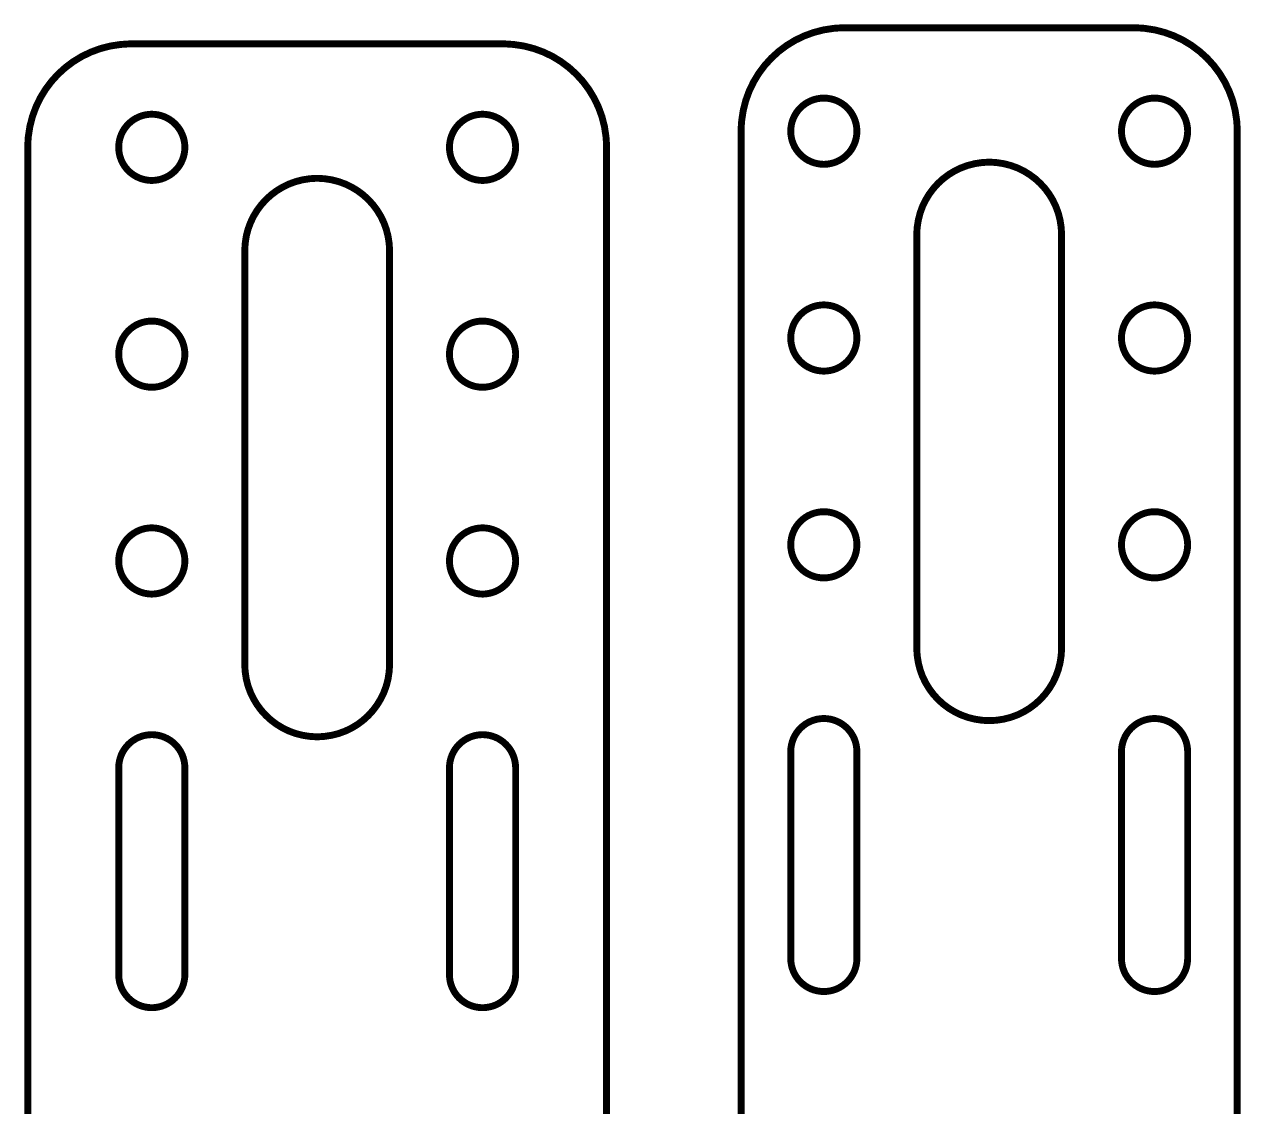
# Model space of a CAD drawing. Extents: x 0 to 218, y 0 to 111.
# Drawn here: x 159.2 to 218, y 58.6 to 110.9 of the extents above; entities that cross this region are included whole.
import ezdxf

# ---------------------------------------------------------------- set-up
doc = ezdxf.new("R2010")
doc.units = 0
doc.layers.get('0').update_dxf_attribs({"linetype": 'CONTINUOUS'})

msp = doc.modelspace()

# ---------------------------------------------------------------- linework, layer by layer
at = {"color": 0, "const_width": 0.33333}
for points in [[(193.84, 45.7499), (193.84, 105.75), (193.84, 105.878), (193.867, 106.261), (193.943, 106.758), (194.065, 107.237), (194.233, 107.696), (194.444, 108.133), (194.694, 108.546), (194.982, 108.931), (195.306, 109.286), (195.66, 109.608), (196.046, 109.896), (196.457, 110.147), (196.894, 110.357), (197.354, 110.525), (197.833, 110.648), (198.329, 110.724), (198.712, 110.75), (198.84, 110.75), (212.84, 110.75), (212.968, 110.75), (213.351, 110.724), (213.849, 110.648), (214.328, 110.525), (214.788, 110.357), (215.224, 110.147), (215.636, 109.896), (216.021, 109.608), (216.376, 109.286), (216.699, 108.931), (216.987, 108.546), (217.237, 108.133), (217.447, 107.696), (217.617, 107.237), (217.739, 106.758), (217.815, 106.261), (217.84, 105.878), (217.84, 105.75), (217.84, 45.7499)], [(159.331, 44.9689), (159.331, 104.969), (159.331, 104.969), (159.331, 105.097), (159.356, 105.48), (159.432, 105.977), (159.556, 106.456), (159.724, 106.915), (159.933, 107.352), (160.185, 107.765), (160.472, 108.15), (160.794, 108.505), (161.15, 108.827), (161.535, 109.115), (161.947, 109.366), (162.385, 109.576), (162.843, 109.744), (163.322, 109.868), (163.819, 109.943), (164.203, 109.969), (164.331, 109.969), (182.331, 109.969), (182.458, 109.969), (182.842, 109.943), (183.337, 109.868), (183.817, 109.744), (184.276, 109.576), (184.714, 109.366), (185.126, 109.115), (185.511, 108.827), (185.865, 108.505), (186.189, 108.15), (186.476, 107.765), (186.726, 107.352), (186.938, 106.915), (187.106, 106.456), (187.229, 105.977), (187.304, 105.48), (187.331, 105.097), (187.331, 104.969), (187.331, 44.9689)]]:
    msp.add_lwpolyline(points, dxfattribs=at)
at = {"color": 0}
for points in [[(193.84, 45.7499), (193.84, 105.75), (193.84, 105.878), (193.867, 106.261), (193.943, 106.758), (194.065, 107.237), (194.233, 107.696), (194.444, 108.133), (194.694, 108.546), (194.982, 108.931), (195.306, 109.286), (195.66, 109.608), (196.046, 109.896), (196.457, 110.147), (196.894, 110.357), (197.354, 110.525), (197.833, 110.648), (198.329, 110.724), (198.712, 110.75), (198.84, 110.75), (212.84, 110.75), (212.968, 110.75), (213.351, 110.724), (213.849, 110.648), (214.328, 110.525), (214.788, 110.357), (215.224, 110.147), (215.636, 109.896), (216.021, 109.608), (216.376, 109.286), (216.699, 108.931), (216.987, 108.546), (217.237, 108.133), (217.447, 107.696), (217.617, 107.237), (217.739, 106.758), (217.815, 106.261), (217.84, 105.878), (217.84, 105.75), (217.84, 45.7499)], [(159.331, 44.9689), (159.331, 104.969), (159.331, 104.969), (159.331, 105.097), (159.356, 105.48), (159.432, 105.977), (159.556, 106.456), (159.724, 106.915), (159.933, 107.352), (160.185, 107.765), (160.472, 108.15), (160.794, 108.505), (161.15, 108.827), (161.535, 109.115), (161.947, 109.366), (162.385, 109.576), (162.843, 109.744), (163.322, 109.868), (163.819, 109.943), (164.203, 109.969), (164.331, 109.969), (182.331, 109.969), (182.458, 109.969), (182.842, 109.943), (183.337, 109.868), (183.817, 109.744), (184.276, 109.576), (184.714, 109.366), (185.126, 109.115), (185.511, 108.827), (185.865, 108.505), (186.189, 108.15), (186.476, 107.765), (186.726, 107.352), (186.938, 106.915), (187.106, 106.456), (187.229, 105.977), (187.304, 105.48), (187.331, 105.097), (187.331, 104.969), (187.331, 44.9689)]]:
    msp.add_lwpolyline(points, dxfattribs=at)
at = {"color": 0, "const_width": 0.33333}
for points in [[(197.84, 107.35), (197.882, 107.35), (198.004, 107.342), (198.164, 107.317), (198.317, 107.278), (198.464, 107.224), (198.603, 107.157), (198.735, 107.077), (198.858, 106.985), (198.972, 106.881), (199.075, 106.768), (199.168, 106.645), (199.247, 106.513), (199.315, 106.373), (199.369, 106.226), (199.408, 106.073), (199.432, 105.914), (199.44, 105.791), (199.44, 105.75), (199.44, 105.709), (199.432, 105.586), (199.408, 105.428), (199.369, 105.274), (199.315, 105.127), (199.247, 104.987), (199.168, 104.855), (199.075, 104.732), (198.972, 104.619), (198.858, 104.515), (198.735, 104.423), (198.603, 104.343), (198.464, 104.276), (198.317, 104.222), (198.164, 104.183), (198.004, 104.158), (197.882, 104.15), (197.84, 104.15), (197.8, 104.15), (197.678, 104.158), (197.518, 104.183), (197.365, 104.222), (197.218, 104.276), (197.078, 104.343), (196.946, 104.423), (196.824, 104.515), (196.71, 104.619), (196.606, 104.732), (196.514, 104.855), (196.433, 104.987), (196.367, 105.127), (196.313, 105.274), (196.274, 105.428), (196.249, 105.586), (196.24, 105.709), (196.24, 105.75), (196.24, 105.791), (196.249, 105.914), (196.274, 106.073), (196.313, 106.226), (196.367, 106.373), (196.433, 106.513), (196.514, 106.645), (196.606, 106.768), (196.71, 106.881), (196.824, 106.985), (196.946, 107.077), (197.078, 107.157), (197.218, 107.224), (197.365, 107.278), (197.518, 107.317), (197.678, 107.342), (197.8, 107.35), (197.84, 107.35)], [(213.84, 107.35), (213.882, 107.35), (214.004, 107.342), (214.164, 107.317), (214.317, 107.278), (214.464, 107.224), (214.603, 107.157), (214.735, 107.077), (214.858, 106.985), (214.972, 106.881), (215.075, 106.768), (215.168, 106.645), (215.247, 106.513), (215.315, 106.373), (215.369, 106.226), (215.408, 106.073), (215.432, 105.914), (215.44, 105.791), (215.44, 105.75), (215.44, 105.709), (215.432, 105.586), (215.408, 105.428), (215.369, 105.274), (215.315, 105.127), (215.247, 104.987), (215.168, 104.855), (215.075, 104.732), (214.972, 104.619), (214.858, 104.515), (214.735, 104.423), (214.603, 104.343), (214.464, 104.276), (214.317, 104.222), (214.164, 104.183), (214.004, 104.158), (213.882, 104.15), (213.84, 104.15), (213.8, 104.15), (213.678, 104.158), (213.518, 104.183), (213.365, 104.222), (213.218, 104.276), (213.078, 104.343), (212.946, 104.423), (212.824, 104.515), (212.71, 104.619), (212.606, 104.732), (212.514, 104.855), (212.433, 104.987), (212.367, 105.127), (212.313, 105.274), (212.274, 105.428), (212.249, 105.586), (212.24, 105.709), (212.24, 105.75), (212.24, 105.791), (212.249, 105.914), (212.274, 106.073), (212.313, 106.226), (212.367, 106.373), (212.433, 106.513), (212.514, 106.645), (212.606, 106.768), (212.71, 106.881), (212.824, 106.985), (212.946, 107.077), (213.078, 107.157), (213.218, 107.224), (213.365, 107.278), (213.518, 107.317), (213.678, 107.342), (213.8, 107.35), (213.84, 107.35)], [(165.331, 103.369), (165.289, 103.369), (165.167, 103.377), (165.008, 103.402), (164.854, 103.441), (164.707, 103.495), (164.568, 103.562), (164.436, 103.642), (164.313, 103.734), (164.199, 103.838), (164.096, 103.951), (164.004, 104.074), (163.924, 104.206), (163.856, 104.346), (163.803, 104.493), (163.763, 104.647), (163.739, 104.805), (163.731, 104.928), (163.731, 104.969), (163.731, 105.01), (163.739, 105.133), (163.763, 105.292), (163.803, 105.445), (163.856, 105.592), (163.924, 105.732), (164.004, 105.864), (164.096, 105.987), (164.199, 106.1), (164.313, 106.204), (164.436, 106.296), (164.568, 106.376), (164.707, 106.443), (164.854, 106.497), (165.008, 106.537), (165.167, 106.561), (165.289, 106.569), (165.331, 106.569), (165.371, 106.569), (165.494, 106.561), (165.653, 106.537), (165.806, 106.497), (165.953, 106.443), (166.093, 106.376), (166.225, 106.296), (166.349, 106.204), (166.461, 106.1), (166.565, 105.987), (166.657, 105.864), (166.737, 105.732), (166.804, 105.592), (166.858, 105.445), (166.897, 105.292), (166.922, 105.133), (166.931, 105.01), (166.931, 104.969), (166.931, 104.928), (166.922, 104.805), (166.897, 104.647), (166.858, 104.493), (166.804, 104.346), (166.737, 104.206), (166.657, 104.074), (166.565, 103.951), (166.461, 103.838), (166.349, 103.734), (166.225, 103.642), (166.093, 103.562), (165.953, 103.495), (165.806, 103.441), (165.653, 103.402), (165.494, 103.377), (165.371, 103.369), (165.331, 103.369)], [(181.331, 103.369), (181.289, 103.369), (181.167, 103.377), (181.008, 103.402), (180.854, 103.441), (180.707, 103.495), (180.568, 103.562), (180.436, 103.642), (180.313, 103.734), (180.199, 103.838), (180.096, 103.951), (180.004, 104.074), (179.924, 104.206), (179.856, 104.346), (179.803, 104.493), (179.763, 104.647), (179.739, 104.805), (179.731, 104.928), (179.731, 104.969), (179.731, 105.01), (179.739, 105.133), (179.763, 105.292), (179.803, 105.445), (179.856, 105.592), (179.924, 105.732), (180.004, 105.864), (180.096, 105.987), (180.199, 106.1), (180.313, 106.204), (180.436, 106.296), (180.568, 106.376), (180.707, 106.443), (180.854, 106.497), (181.008, 106.537), (181.167, 106.561), (181.289, 106.569), (181.331, 106.569), (181.371, 106.569), (181.494, 106.561), (181.653, 106.537), (181.806, 106.497), (181.953, 106.443), (182.093, 106.376), (182.225, 106.296), (182.349, 106.204), (182.461, 106.1), (182.565, 105.987), (182.657, 105.864), (182.737, 105.732), (182.804, 105.592), (182.858, 105.445), (182.897, 105.292), (182.922, 105.133), (182.931, 105.01), (182.931, 104.969), (182.931, 104.928), (182.922, 104.805), (182.897, 104.647), (182.858, 104.493), (182.804, 104.346), (182.737, 104.206), (182.657, 104.074), (182.565, 103.951), (182.461, 103.838), (182.349, 103.734), (182.225, 103.642), (182.093, 103.562), (181.953, 103.495), (181.806, 103.441), (181.653, 103.402), (181.494, 103.377), (181.371, 103.369), (181.331, 103.369)], [(202.34, 100.75), (202.34, 100.839), (202.358, 101.108), (202.413, 101.455), (202.499, 101.791), (202.615, 102.112), (202.764, 102.418), (202.939, 102.707), (203.14, 102.976), (203.365, 103.225), (203.614, 103.451), (203.883, 103.652), (204.172, 103.828), (204.478, 103.975), (204.8, 104.093), (205.136, 104.179), (205.483, 104.232), (205.751, 104.25), (205.84, 104.25), (205.931, 104.25), (206.199, 104.232), (206.546, 104.179), (206.882, 104.093), (207.203, 103.975), (207.51, 103.828), (207.797, 103.652), (208.067, 103.451), (208.315, 103.225), (208.542, 102.976), (208.743, 102.707), (208.918, 102.418), (209.065, 102.112), (209.183, 101.791), (209.269, 101.455), (209.322, 101.108), (209.34, 100.839), (209.34, 100.75), (209.34, 80.75), (209.34, 80.6606), (209.322, 80.3921), (209.269, 80.0446), (209.183, 79.7092), (209.065, 79.3876), (208.918, 79.0817), (208.743, 78.7931), (208.542, 78.5236), (208.315, 78.2751), (208.067, 78.0492), (207.797, 77.8478), (207.51, 77.6724), (207.203, 77.525), (206.882, 77.4074), (206.546, 77.3211), (206.199, 77.2681), (205.931, 77.25), (205.84, 77.25), (205.751, 77.25), (205.483, 77.2681), (205.136, 77.3211), (204.8, 77.4074), (204.478, 77.525), (204.172, 77.6724), (203.883, 77.8478), (203.614, 78.0492), (203.365, 78.2751), (203.14, 78.5236), (202.939, 78.7931), (202.764, 79.0817), (202.615, 79.3876), (202.499, 79.7092), (202.413, 80.0446), (202.358, 80.3921), (202.34, 80.6606), (202.34, 80.75), (202.34, 100.75)], [(176.831, 99.969), (176.831, 100.058), (176.813, 100.327), (176.76, 100.674), (176.674, 101.01), (176.556, 101.331), (176.408, 101.637), (176.232, 101.926), (176.031, 102.195), (175.806, 102.444), (175.557, 102.67), (175.288, 102.871), (174.999, 103.047), (174.693, 103.194), (174.371, 103.312), (174.036, 103.398), (173.688, 103.451), (173.419, 103.469), (173.331, 103.469), (173.24, 103.469), (172.972, 103.451), (172.625, 103.398), (172.289, 103.312), (171.968, 103.194), (171.663, 103.047), (171.374, 102.871), (171.104, 102.67), (170.856, 102.444), (170.629, 102.195), (170.428, 101.926), (170.253, 101.637), (170.106, 101.331), (169.987, 101.01), (169.901, 100.674), (169.849, 100.327), (169.831, 100.058), (169.831, 99.969), (169.831, 79.969), (169.831, 79.8796), (169.849, 79.6111), (169.901, 79.2636), (169.987, 78.9282), (170.106, 78.6067), (170.253, 78.3007), (170.428, 78.0121), (170.629, 77.7426), (170.856, 77.4942), (171.104, 77.2682), (171.374, 77.0667), (171.663, 76.8914), (171.968, 76.744), (172.289, 76.6264), (172.625, 76.5401), (172.972, 76.4871), (173.24, 76.469), (173.331, 76.469), (173.419, 76.469), (173.688, 76.4871), (174.036, 76.5401), (174.371, 76.6264), (174.693, 76.744), (174.999, 76.8914), (175.288, 77.0667), (175.557, 77.2682), (175.806, 77.4942), (176.031, 77.7426), (176.232, 78.0121), (176.408, 78.3007), (176.556, 78.6067), (176.674, 78.9282), (176.76, 79.2636), (176.813, 79.6111), (176.831, 79.8796), (176.831, 79.969), (176.831, 99.969)], [(197.84, 97.35), (197.882, 97.35), (198.004, 97.3418), (198.164, 97.3175), (198.317, 97.2781), (198.464, 97.2243), (198.603, 97.1569), (198.735, 97.0768), (198.858, 96.9846), (198.972, 96.8814), (199.075, 96.7678), (199.168, 96.6446), (199.247, 96.5126), (199.315, 96.3728), (199.369, 96.2258), (199.408, 96.0725), (199.432, 95.9136), (199.44, 95.791), (199.44, 95.75), (199.44, 95.7092), (199.432, 95.5864), (199.408, 95.4276), (199.369, 95.2742), (199.315, 95.1272), (199.247, 94.9874), (199.168, 94.8554), (199.075, 94.7322), (198.972, 94.6186), (198.858, 94.5154), (198.735, 94.4232), (198.603, 94.3431), (198.464, 94.2757), (198.317, 94.2219), (198.164, 94.1825), (198.004, 94.1582), (197.882, 94.15), (197.84, 94.15), (197.8, 94.15), (197.678, 94.1582), (197.518, 94.1825), (197.365, 94.2219), (197.218, 94.2757), (197.078, 94.3431), (196.946, 94.4232), (196.824, 94.5154), (196.71, 94.6186), (196.606, 94.7322), (196.514, 94.8554), (196.433, 94.9874), (196.367, 95.1272), (196.313, 95.2742), (196.274, 95.4276), (196.249, 95.5864), (196.24, 95.7092), (196.24, 95.75), (196.24, 95.791), (196.249, 95.9136), (196.274, 96.0725), (196.313, 96.2258), (196.367, 96.3728), (196.433, 96.5126), (196.514, 96.6446), (196.606, 96.7678), (196.71, 96.8814), (196.824, 96.9846), (196.946, 97.0768), (197.078, 97.1569), (197.218, 97.2243), (197.365, 97.2781), (197.518, 97.3175), (197.678, 97.3418), (197.8, 97.35), (197.84, 97.35)], [(213.84, 97.35), (213.882, 97.35), (214.004, 97.3418), (214.164, 97.3175), (214.317, 97.2781), (214.464, 97.2243), (214.603, 97.1569), (214.735, 97.0768), (214.858, 96.9846), (214.972, 96.8814), (215.075, 96.7678), (215.168, 96.6446), (215.247, 96.5126), (215.315, 96.3728), (215.369, 96.2258), (215.408, 96.0725), (215.432, 95.9136), (215.44, 95.791), (215.44, 95.75), (215.44, 95.7092), (215.432, 95.5864), (215.408, 95.4276), (215.369, 95.2742), (215.315, 95.1272), (215.247, 94.9874), (215.168, 94.8554), (215.075, 94.7322), (214.972, 94.6186), (214.858, 94.5154), (214.735, 94.4232), (214.603, 94.3431), (214.464, 94.2757), (214.317, 94.2219), (214.164, 94.1825), (214.004, 94.1582), (213.882, 94.15), (213.84, 94.15), (213.8, 94.15), (213.678, 94.1582), (213.518, 94.1825), (213.365, 94.2219), (213.218, 94.2757), (213.078, 94.3431), (212.946, 94.4232), (212.824, 94.5154), (212.71, 94.6186), (212.606, 94.7322), (212.514, 94.8554), (212.433, 94.9874), (212.367, 95.1272), (212.313, 95.2742), (212.274, 95.4276), (212.249, 95.5864), (212.24, 95.7092), (212.24, 95.75), (212.24, 95.791), (212.249, 95.9136), (212.274, 96.0725), (212.313, 96.2258), (212.367, 96.3728), (212.433, 96.5126), (212.514, 96.6446), (212.606, 96.7678), (212.71, 96.8814), (212.824, 96.9846), (212.946, 97.0768), (213.078, 97.1569), (213.218, 97.2243), (213.365, 97.2781), (213.518, 97.3175), (213.678, 97.3418), (213.8, 97.35), (213.84, 97.35)], [(165.331, 93.369), (165.289, 93.369), (165.167, 93.3774), (165.008, 93.4015), (164.854, 93.441), (164.707, 93.4949), (164.568, 93.5622), (164.436, 93.6424), (164.313, 93.7344), (164.199, 93.8376), (164.096, 93.9513), (164.004, 94.0744), (163.924, 94.2064), (163.856, 94.3463), (163.803, 94.4933), (163.763, 94.6465), (163.739, 94.8054), (163.731, 94.9282), (163.731, 94.969), (163.731, 95.0099), (163.739, 95.1326), (163.763, 95.2915), (163.803, 95.4449), (163.856, 95.5918), (163.924, 95.7317), (164.004, 95.8636), (164.096, 95.9868), (164.199, 96.1004), (164.313, 96.2036), (164.436, 96.2958), (164.568, 96.376), (164.707, 96.4433), (164.854, 96.4971), (165.008, 96.5365), (165.167, 96.5608), (165.289, 96.569), (165.331, 96.569), (165.371, 96.569), (165.494, 96.5608), (165.653, 96.5365), (165.806, 96.4971), (165.953, 96.4433), (166.093, 96.376), (166.225, 96.2958), (166.349, 96.2036), (166.461, 96.1004), (166.565, 95.9868), (166.657, 95.8636), (166.737, 95.7317), (166.804, 95.5918), (166.858, 95.4449), (166.897, 95.2915), (166.922, 95.1326), (166.931, 95.0099), (166.931, 94.969), (166.931, 94.9282), (166.922, 94.8054), (166.897, 94.6465), (166.858, 94.4933), (166.804, 94.3463), (166.737, 94.2064), (166.657, 94.0744), (166.565, 93.9513), (166.461, 93.8376), (166.349, 93.7344), (166.225, 93.6424), (166.093, 93.5622), (165.953, 93.4949), (165.806, 93.441), (165.653, 93.4015), (165.494, 93.3774), (165.371, 93.369), (165.331, 93.369)], [(181.331, 93.369), (181.289, 93.369), (181.167, 93.3774), (181.008, 93.4015), (180.854, 93.441), (180.707, 93.4949), (180.568, 93.5622), (180.436, 93.6424), (180.313, 93.7344), (180.199, 93.8376), (180.096, 93.9513), (180.004, 94.0744), (179.924, 94.2064), (179.856, 94.3463), (179.803, 94.4933), (179.763, 94.6465), (179.739, 94.8054), (179.731, 94.9282), (179.731, 94.969), (179.731, 95.0099), (179.739, 95.1326), (179.763, 95.2915), (179.803, 95.4449), (179.856, 95.5918), (179.924, 95.7317), (180.004, 95.8636), (180.096, 95.9868), (180.199, 96.1004), (180.313, 96.2036), (180.436, 96.2958), (180.568, 96.376), (180.707, 96.4433), (180.854, 96.4971), (181.008, 96.5365), (181.167, 96.5608), (181.289, 96.569), (181.331, 96.569), (181.371, 96.569), (181.494, 96.5608), (181.653, 96.5365), (181.806, 96.4971), (181.953, 96.4433), (182.093, 96.376), (182.225, 96.2958), (182.349, 96.2036), (182.461, 96.1004), (182.565, 95.9868), (182.657, 95.8636), (182.737, 95.7317), (182.804, 95.5918), (182.858, 95.4449), (182.897, 95.2915), (182.922, 95.1326), (182.931, 95.0099), (182.931, 94.969), (182.931, 94.9282), (182.922, 94.8054), (182.897, 94.6465), (182.858, 94.4933), (182.804, 94.3463), (182.737, 94.2064), (182.657, 94.0744), (182.565, 93.9513), (182.461, 93.8376), (182.349, 93.7344), (182.225, 93.6424), (182.093, 93.5622), (181.953, 93.4949), (181.806, 93.441), (181.653, 93.4015), (181.494, 93.3774), (181.371, 93.369), (181.331, 93.369)], [(197.84, 87.35), (197.882, 87.35), (198.004, 87.3418), (198.164, 87.3175), (198.317, 87.2781), (198.464, 87.2243), (198.603, 87.1569), (198.735, 87.0768), (198.858, 86.9846), (198.972, 86.8814), (199.075, 86.7678), (199.168, 86.6446), (199.247, 86.5126), (199.315, 86.3728), (199.369, 86.2258), (199.408, 86.0724), (199.432, 85.9136), (199.44, 85.7908), (199.44, 85.75), (199.44, 85.709), (199.432, 85.5864), (199.408, 85.4275), (199.369, 85.2742), (199.315, 85.1272), (199.247, 84.9874), (199.168, 84.8554), (199.075, 84.7322), (198.972, 84.6186), (198.858, 84.5154), (198.735, 84.4232), (198.603, 84.3431), (198.464, 84.2757), (198.317, 84.2219), (198.164, 84.1825), (198.004, 84.1582), (197.882, 84.15), (197.84, 84.15), (197.8, 84.15), (197.678, 84.1582), (197.518, 84.1825), (197.365, 84.2219), (197.218, 84.2757), (197.078, 84.3431), (196.946, 84.4232), (196.824, 84.5154), (196.71, 84.6186), (196.606, 84.7322), (196.514, 84.8554), (196.433, 84.9874), (196.367, 85.1272), (196.313, 85.2742), (196.274, 85.4275), (196.249, 85.5864), (196.24, 85.709), (196.24, 85.75), (196.24, 85.7908), (196.249, 85.9136), (196.274, 86.0724), (196.313, 86.2258), (196.367, 86.3728), (196.433, 86.5126), (196.514, 86.6446), (196.606, 86.7678), (196.71, 86.8814), (196.824, 86.9846), (196.946, 87.0768), (197.078, 87.1569), (197.218, 87.2243), (197.365, 87.2781), (197.518, 87.3175), (197.678, 87.3418), (197.8, 87.35), (197.84, 87.35)], [(213.84, 87.35), (213.882, 87.35), (214.004, 87.3418), (214.164, 87.3175), (214.317, 87.2781), (214.464, 87.2243), (214.603, 87.1569), (214.735, 87.0768), (214.858, 86.9846), (214.972, 86.8814), (215.075, 86.7678), (215.168, 86.6446), (215.247, 86.5126), (215.315, 86.3728), (215.369, 86.2258), (215.408, 86.0724), (215.432, 85.9136), (215.44, 85.7908), (215.44, 85.75), (215.44, 85.709), (215.432, 85.5864), (215.408, 85.4275), (215.369, 85.2742), (215.315, 85.1272), (215.247, 84.9874), (215.168, 84.8554), (215.075, 84.7322), (214.972, 84.6186), (214.858, 84.5154), (214.735, 84.4232), (214.603, 84.3431), (214.464, 84.2757), (214.317, 84.2219), (214.164, 84.1825), (214.004, 84.1582), (213.882, 84.15), (213.84, 84.15), (213.8, 84.15), (213.678, 84.1582), (213.518, 84.1825), (213.365, 84.2219), (213.218, 84.2757), (213.078, 84.3431), (212.946, 84.4232), (212.824, 84.5154), (212.71, 84.6186), (212.606, 84.7322), (212.514, 84.8554), (212.433, 84.9874), (212.367, 85.1272), (212.313, 85.2742), (212.274, 85.4275), (212.249, 85.5864), (212.24, 85.709), (212.24, 85.75), (212.24, 85.7908), (212.249, 85.9136), (212.274, 86.0724), (212.313, 86.2258), (212.367, 86.3728), (212.433, 86.5126), (212.514, 86.6446), (212.606, 86.7678), (212.71, 86.8814), (212.824, 86.9846), (212.946, 87.0768), (213.078, 87.1569), (213.218, 87.2243), (213.365, 87.2781), (213.518, 87.3175), (213.678, 87.3418), (213.8, 87.35), (213.84, 87.35)], [(165.331, 83.369), (165.289, 83.369), (165.167, 83.3772), (165.008, 83.4015), (164.854, 83.441), (164.707, 83.4947), (164.568, 83.5621), (164.436, 83.6422), (164.313, 83.7344), (164.199, 83.8376), (164.096, 83.9513), (164.004, 84.0744), (163.924, 84.2064), (163.856, 84.3463), (163.803, 84.4932), (163.763, 84.6465), (163.739, 84.8054), (163.731, 84.9282), (163.731, 84.969), (163.731, 85.0099), (163.739, 85.1326), (163.763, 85.2915), (163.803, 85.4449), (163.856, 85.5918), (163.924, 85.7317), (164.004, 85.8636), (164.096, 85.9868), (164.199, 86.1004), (164.313, 86.2036), (164.436, 86.2958), (164.568, 86.376), (164.707, 86.4433), (164.854, 86.4971), (165.008, 86.5365), (165.167, 86.5608), (165.289, 86.569), (165.331, 86.569), (165.371, 86.569), (165.494, 86.5608), (165.653, 86.5365), (165.806, 86.4971), (165.953, 86.4433), (166.093, 86.376), (166.225, 86.2958), (166.349, 86.2036), (166.461, 86.1004), (166.565, 85.9868), (166.657, 85.8636), (166.737, 85.7317), (166.804, 85.5918), (166.858, 85.4449), (166.897, 85.2915), (166.922, 85.1326), (166.931, 85.0099), (166.931, 84.969), (166.931, 84.9282), (166.922, 84.8054), (166.897, 84.6465), (166.858, 84.4932), (166.804, 84.3463), (166.737, 84.2064), (166.657, 84.0744), (166.565, 83.9513), (166.461, 83.8376), (166.349, 83.7344), (166.225, 83.6422), (166.093, 83.5621), (165.953, 83.4947), (165.806, 83.441), (165.653, 83.4015), (165.494, 83.3772), (165.371, 83.369), (165.331, 83.369)], [(181.331, 83.369), (181.289, 83.369), (181.167, 83.3772), (181.008, 83.4015), (180.854, 83.441), (180.707, 83.4947), (180.568, 83.5621), (180.436, 83.6422), (180.313, 83.7344), (180.199, 83.8376), (180.096, 83.9513), (180.004, 84.0744), (179.924, 84.2064), (179.856, 84.3463), (179.803, 84.4932), (179.763, 84.6465), (179.739, 84.8054), (179.731, 84.9282), (179.731, 84.969), (179.731, 85.0099), (179.739, 85.1326), (179.763, 85.2915), (179.803, 85.4449), (179.856, 85.5918), (179.924, 85.7317), (180.004, 85.8636), (180.096, 85.9868), (180.199, 86.1004), (180.313, 86.2036), (180.436, 86.2958), (180.568, 86.376), (180.707, 86.4433), (180.854, 86.4971), (181.008, 86.5365), (181.167, 86.5608), (181.289, 86.569), (181.331, 86.569), (181.371, 86.569), (181.494, 86.5608), (181.653, 86.5365), (181.806, 86.4971), (181.953, 86.4433), (182.093, 86.376), (182.225, 86.2958), (182.349, 86.2036), (182.461, 86.1004), (182.565, 85.9868), (182.657, 85.8636), (182.737, 85.7317), (182.804, 85.5918), (182.858, 85.4449), (182.897, 85.2915), (182.922, 85.1326), (182.931, 85.0099), (182.931, 84.969), (182.931, 84.9282), (182.922, 84.8054), (182.897, 84.6465), (182.858, 84.4932), (182.804, 84.3463), (182.737, 84.2064), (182.657, 84.0744), (182.565, 83.9513), (182.461, 83.8376), (182.349, 83.7344), (182.225, 83.6422), (182.093, 83.5621), (181.953, 83.4947), (181.806, 83.441), (181.653, 83.4015), (181.494, 83.3772), (181.371, 83.369), (181.331, 83.369)], [(199.44, 65.75), (199.44, 65.709), (199.432, 65.5864), (199.408, 65.4275), (199.369, 65.2742), (199.315, 65.1272), (199.247, 64.9874), (199.168, 64.8554), (199.075, 64.7322), (198.972, 64.6186), (198.858, 64.5153), (198.735, 64.4232), (198.603, 64.3431), (198.464, 64.2757), (198.317, 64.2218), (198.164, 64.1825), (198.004, 64.1582), (197.882, 64.1499), (197.84, 64.1499), (197.8, 64.1499), (197.678, 64.1582), (197.518, 64.1825), (197.365, 64.2218), (197.218, 64.2757), (197.078, 64.3431), (196.946, 64.4232), (196.824, 64.5153), (196.71, 64.6186), (196.606, 64.7322), (196.514, 64.8554), (196.433, 64.9874), (196.367, 65.1272), (196.313, 65.2742), (196.274, 65.4275), (196.249, 65.5864), (196.24, 65.709), (196.24, 65.75), (196.24, 75.75), (196.24, 75.7908), (196.249, 75.9136), (196.274, 76.0724), (196.313, 76.2257), (196.367, 76.3728), (196.433, 76.5126), (196.514, 76.6446), (196.606, 76.7678), (196.71, 76.8814), (196.824, 76.9846), (196.946, 77.0767), (197.078, 77.1568), (197.218, 77.2242), (197.365, 77.2781), (197.518, 77.3175), (197.678, 77.3417), (197.8, 77.35), (197.84, 77.35), (197.882, 77.35), (198.004, 77.3417), (198.164, 77.3175), (198.317, 77.2781), (198.464, 77.2242), (198.603, 77.1568), (198.735, 77.0767), (198.858, 76.9846), (198.972, 76.8814), (199.075, 76.7678), (199.168, 76.6446), (199.247, 76.5126), (199.315, 76.3728), (199.369, 76.2257), (199.408, 76.0724), (199.432, 75.9136), (199.44, 75.7908), (199.44, 75.75), (199.44, 65.75)], [(215.44, 65.75), (215.44, 65.709), (215.432, 65.5864), (215.408, 65.4275), (215.369, 65.2742), (215.315, 65.1272), (215.247, 64.9874), (215.168, 64.8554), (215.075, 64.7322), (214.972, 64.6186), (214.858, 64.5153), (214.735, 64.4232), (214.603, 64.3431), (214.464, 64.2757), (214.317, 64.2218), (214.164, 64.1825), (214.004, 64.1582), (213.882, 64.1499), (213.84, 64.1499), (213.8, 64.1499), (213.678, 64.1582), (213.518, 64.1825), (213.365, 64.2218), (213.218, 64.2757), (213.078, 64.3431), (212.946, 64.4232), (212.824, 64.5153), (212.71, 64.6186), (212.606, 64.7322), (212.514, 64.8554), (212.433, 64.9874), (212.367, 65.1272), (212.313, 65.2742), (212.274, 65.4275), (212.249, 65.5864), (212.24, 65.709), (212.24, 65.75), (212.24, 75.75), (212.24, 75.7908), (212.249, 75.9136), (212.274, 76.0724), (212.313, 76.2257), (212.367, 76.3728), (212.433, 76.5126), (212.514, 76.6446), (212.606, 76.7678), (212.71, 76.8814), (212.824, 76.9846), (212.946, 77.0767), (213.078, 77.1568), (213.218, 77.2242), (213.365, 77.2781), (213.518, 77.3175), (213.678, 77.3417), (213.8, 77.35), (213.84, 77.35), (213.882, 77.35), (214.004, 77.3417), (214.164, 77.3175), (214.317, 77.2781), (214.464, 77.2242), (214.603, 77.1568), (214.735, 77.0767), (214.858, 76.9846), (214.972, 76.8814), (215.075, 76.7678), (215.168, 76.6446), (215.247, 76.5126), (215.315, 76.3728), (215.369, 76.2257), (215.408, 76.0724), (215.432, 75.9136), (215.44, 75.7908), (215.44, 75.75), (215.44, 65.75)], [(163.731, 64.969), (163.731, 64.9281), (163.739, 64.8054), (163.763, 64.6465), (163.803, 64.4932), (163.856, 64.3463), (163.924, 64.2064), (164.004, 64.0744), (164.096, 63.9513), (164.199, 63.8376), (164.313, 63.7344), (164.436, 63.6422), (164.568, 63.5621), (164.707, 63.4947), (164.854, 63.441), (165.008, 63.4015), (165.167, 63.3772), (165.289, 63.369), (165.331, 63.369), (165.371, 63.369), (165.494, 63.3772), (165.653, 63.4015), (165.806, 63.441), (165.953, 63.4947), (166.093, 63.5621), (166.225, 63.6422), (166.349, 63.7344), (166.461, 63.8376), (166.565, 63.9513), (166.657, 64.0744), (166.737, 64.2064), (166.804, 64.3463), (166.858, 64.4932), (166.897, 64.6465), (166.922, 64.8054), (166.931, 64.9281), (166.931, 64.969), (166.931, 74.969), (166.931, 75.0099), (166.922, 75.1326), (166.897, 75.2914), (166.858, 75.4447), (166.804, 75.5918), (166.737, 75.7317), (166.657, 75.8636), (166.565, 75.9868), (166.461, 76.1004), (166.349, 76.2036), (166.225, 76.2957), (166.093, 76.3758), (165.953, 76.4432), (165.806, 76.4971), (165.653, 76.5365), (165.494, 76.5607), (165.371, 76.5689), (165.331, 76.5689), (165.289, 76.5689), (165.167, 76.5607), (165.008, 76.5365), (164.854, 76.4971), (164.707, 76.4432), (164.568, 76.3758), (164.436, 76.2957), (164.313, 76.2036), (164.199, 76.1004), (164.096, 75.9868), (164.004, 75.8636), (163.924, 75.7317), (163.856, 75.5918), (163.803, 75.4447), (163.763, 75.2914), (163.739, 75.1326), (163.731, 75.0099), (163.731, 74.969), (163.731, 64.969)], [(179.731, 64.969), (179.731, 64.9281), (179.739, 64.8054), (179.763, 64.6465), (179.803, 64.4932), (179.856, 64.3463), (179.924, 64.2064), (180.004, 64.0744), (180.096, 63.9513), (180.199, 63.8376), (180.313, 63.7344), (180.436, 63.6422), (180.568, 63.5621), (180.707, 63.4947), (180.854, 63.441), (181.008, 63.4015), (181.167, 63.3772), (181.289, 63.369), (181.331, 63.369), (181.371, 63.369), (181.494, 63.3772), (181.653, 63.4015), (181.806, 63.441), (181.953, 63.4947), (182.093, 63.5621), (182.225, 63.6422), (182.349, 63.7344), (182.461, 63.8376), (182.565, 63.9513), (182.657, 64.0744), (182.737, 64.2064), (182.804, 64.3463), (182.858, 64.4932), (182.897, 64.6465), (182.922, 64.8054), (182.931, 64.9281), (182.931, 64.969), (182.931, 74.969), (182.931, 75.0099), (182.922, 75.1326), (182.897, 75.2914), (182.858, 75.4447), (182.804, 75.5918), (182.737, 75.7317), (182.657, 75.8636), (182.565, 75.9868), (182.461, 76.1004), (182.349, 76.2036), (182.225, 76.2957), (182.093, 76.3758), (181.953, 76.4432), (181.806, 76.4971), (181.653, 76.5365), (181.494, 76.5607), (181.371, 76.5689), (181.331, 76.5689), (181.289, 76.5689), (181.167, 76.5607), (181.008, 76.5365), (180.854, 76.4971), (180.707, 76.4432), (180.568, 76.3758), (180.436, 76.2957), (180.313, 76.2036), (180.199, 76.1004), (180.096, 75.9868), (180.004, 75.8636), (179.924, 75.7317), (179.856, 75.5918), (179.803, 75.4447), (179.763, 75.2914), (179.739, 75.1326), (179.731, 75.0099), (179.731, 74.969), (179.731, 64.969)]]:
    msp.add_lwpolyline(points, close=True, dxfattribs=at)
at = {"color": 0}
for points in [[(197.84, 107.35), (197.882, 107.35), (198.004, 107.342), (198.164, 107.317), (198.317, 107.278), (198.464, 107.224), (198.603, 107.157), (198.735, 107.077), (198.858, 106.985), (198.972, 106.881), (199.075, 106.768), (199.168, 106.645), (199.247, 106.513), (199.315, 106.373), (199.369, 106.226), (199.408, 106.073), (199.432, 105.914), (199.44, 105.791), (199.44, 105.75), (199.44, 105.709), (199.432, 105.586), (199.408, 105.428), (199.369, 105.274), (199.315, 105.127), (199.247, 104.987), (199.168, 104.855), (199.075, 104.732), (198.972, 104.619), (198.858, 104.515), (198.735, 104.423), (198.603, 104.343), (198.464, 104.276), (198.317, 104.222), (198.164, 104.183), (198.004, 104.158), (197.882, 104.15), (197.84, 104.15), (197.8, 104.15), (197.678, 104.158), (197.518, 104.183), (197.365, 104.222), (197.218, 104.276), (197.078, 104.343), (196.946, 104.423), (196.824, 104.515), (196.71, 104.619), (196.606, 104.732), (196.514, 104.855), (196.433, 104.987), (196.367, 105.127), (196.313, 105.274), (196.274, 105.428), (196.249, 105.586), (196.24, 105.709), (196.24, 105.75), (196.24, 105.791), (196.249, 105.914), (196.274, 106.073), (196.313, 106.226), (196.367, 106.373), (196.433, 106.513), (196.514, 106.645), (196.606, 106.768), (196.71, 106.881), (196.824, 106.985), (196.946, 107.077), (197.078, 107.157), (197.218, 107.224), (197.365, 107.278), (197.518, 107.317), (197.678, 107.342), (197.8, 107.35), (197.84, 107.35)], [(213.84, 107.35), (213.882, 107.35), (214.004, 107.342), (214.164, 107.317), (214.317, 107.278), (214.464, 107.224), (214.603, 107.157), (214.735, 107.077), (214.858, 106.985), (214.972, 106.881), (215.075, 106.768), (215.168, 106.645), (215.247, 106.513), (215.315, 106.373), (215.369, 106.226), (215.408, 106.073), (215.432, 105.914), (215.44, 105.791), (215.44, 105.75), (215.44, 105.709), (215.432, 105.586), (215.408, 105.428), (215.369, 105.274), (215.315, 105.127), (215.247, 104.987), (215.168, 104.855), (215.075, 104.732), (214.972, 104.619), (214.858, 104.515), (214.735, 104.423), (214.603, 104.343), (214.464, 104.276), (214.317, 104.222), (214.164, 104.183), (214.004, 104.158), (213.882, 104.15), (213.84, 104.15), (213.8, 104.15), (213.678, 104.158), (213.518, 104.183), (213.365, 104.222), (213.218, 104.276), (213.078, 104.343), (212.946, 104.423), (212.824, 104.515), (212.71, 104.619), (212.606, 104.732), (212.514, 104.855), (212.433, 104.987), (212.367, 105.127), (212.313, 105.274), (212.274, 105.428), (212.249, 105.586), (212.24, 105.709), (212.24, 105.75), (212.24, 105.791), (212.249, 105.914), (212.274, 106.073), (212.313, 106.226), (212.367, 106.373), (212.433, 106.513), (212.514, 106.645), (212.606, 106.768), (212.71, 106.881), (212.824, 106.985), (212.946, 107.077), (213.078, 107.157), (213.218, 107.224), (213.365, 107.278), (213.518, 107.317), (213.678, 107.342), (213.8, 107.35), (213.84, 107.35)], [(165.331, 103.369), (165.289, 103.369), (165.167, 103.377), (165.008, 103.402), (164.854, 103.441), (164.707, 103.495), (164.568, 103.562), (164.436, 103.642), (164.313, 103.734), (164.199, 103.838), (164.096, 103.951), (164.004, 104.074), (163.924, 104.206), (163.856, 104.346), (163.803, 104.493), (163.763, 104.647), (163.739, 104.805), (163.731, 104.928), (163.731, 104.969), (163.731, 105.01), (163.739, 105.133), (163.763, 105.292), (163.803, 105.445), (163.856, 105.592), (163.924, 105.732), (164.004, 105.864), (164.096, 105.987), (164.199, 106.1), (164.313, 106.204), (164.436, 106.296), (164.568, 106.376), (164.707, 106.443), (164.854, 106.497), (165.008, 106.537), (165.167, 106.561), (165.289, 106.569), (165.331, 106.569), (165.371, 106.569), (165.494, 106.561), (165.653, 106.537), (165.806, 106.497), (165.953, 106.443), (166.093, 106.376), (166.225, 106.296), (166.349, 106.204), (166.461, 106.1), (166.565, 105.987), (166.657, 105.864), (166.737, 105.732), (166.804, 105.592), (166.858, 105.445), (166.897, 105.292), (166.922, 105.133), (166.931, 105.01), (166.931, 104.969), (166.931, 104.928), (166.922, 104.805), (166.897, 104.647), (166.858, 104.493), (166.804, 104.346), (166.737, 104.206), (166.657, 104.074), (166.565, 103.951), (166.461, 103.838), (166.349, 103.734), (166.225, 103.642), (166.093, 103.562), (165.953, 103.495), (165.806, 103.441), (165.653, 103.402), (165.494, 103.377), (165.371, 103.369), (165.331, 103.369)], [(181.331, 103.369), (181.289, 103.369), (181.167, 103.377), (181.008, 103.402), (180.854, 103.441), (180.707, 103.495), (180.568, 103.562), (180.436, 103.642), (180.313, 103.734), (180.199, 103.838), (180.096, 103.951), (180.004, 104.074), (179.924, 104.206), (179.856, 104.346), (179.803, 104.493), (179.763, 104.647), (179.739, 104.805), (179.731, 104.928), (179.731, 104.969), (179.731, 105.01), (179.739, 105.133), (179.763, 105.292), (179.803, 105.445), (179.856, 105.592), (179.924, 105.732), (180.004, 105.864), (180.096, 105.987), (180.199, 106.1), (180.313, 106.204), (180.436, 106.296), (180.568, 106.376), (180.707, 106.443), (180.854, 106.497), (181.008, 106.537), (181.167, 106.561), (181.289, 106.569), (181.331, 106.569), (181.371, 106.569), (181.494, 106.561), (181.653, 106.537), (181.806, 106.497), (181.953, 106.443), (182.093, 106.376), (182.225, 106.296), (182.349, 106.204), (182.461, 106.1), (182.565, 105.987), (182.657, 105.864), (182.737, 105.732), (182.804, 105.592), (182.858, 105.445), (182.897, 105.292), (182.922, 105.133), (182.931, 105.01), (182.931, 104.969), (182.931, 104.928), (182.922, 104.805), (182.897, 104.647), (182.858, 104.493), (182.804, 104.346), (182.737, 104.206), (182.657, 104.074), (182.565, 103.951), (182.461, 103.838), (182.349, 103.734), (182.225, 103.642), (182.093, 103.562), (181.953, 103.495), (181.806, 103.441), (181.653, 103.402), (181.494, 103.377), (181.371, 103.369), (181.331, 103.369)], [(202.34, 100.75), (202.34, 100.839), (202.358, 101.108), (202.413, 101.455), (202.499, 101.791), (202.615, 102.112), (202.764, 102.418), (202.939, 102.707), (203.14, 102.976), (203.365, 103.225), (203.614, 103.451), (203.883, 103.652), (204.172, 103.828), (204.478, 103.975), (204.8, 104.093), (205.136, 104.179), (205.483, 104.232), (205.751, 104.25), (205.84, 104.25), (205.931, 104.25), (206.199, 104.232), (206.546, 104.179), (206.882, 104.093), (207.203, 103.975), (207.51, 103.828), (207.797, 103.652), (208.067, 103.451), (208.315, 103.225), (208.542, 102.976), (208.743, 102.707), (208.918, 102.418), (209.065, 102.112), (209.183, 101.791), (209.269, 101.455), (209.322, 101.108), (209.34, 100.839), (209.34, 100.75), (209.34, 80.75), (209.34, 80.6606), (209.322, 80.3921), (209.269, 80.0446), (209.183, 79.7092), (209.065, 79.3876), (208.918, 79.0817), (208.743, 78.7931), (208.542, 78.5236), (208.315, 78.2751), (208.067, 78.0492), (207.797, 77.8478), (207.51, 77.6724), (207.203, 77.525), (206.882, 77.4074), (206.546, 77.3211), (206.199, 77.2681), (205.931, 77.25), (205.84, 77.25), (205.751, 77.25), (205.483, 77.2681), (205.136, 77.3211), (204.8, 77.4074), (204.478, 77.525), (204.172, 77.6724), (203.883, 77.8478), (203.614, 78.0492), (203.365, 78.2751), (203.14, 78.5236), (202.939, 78.7931), (202.764, 79.0817), (202.615, 79.3876), (202.499, 79.7092), (202.413, 80.0446), (202.358, 80.3921), (202.34, 80.6606), (202.34, 80.75), (202.34, 100.75)], [(176.831, 99.969), (176.831, 100.058), (176.813, 100.327), (176.76, 100.674), (176.674, 101.01), (176.556, 101.331), (176.408, 101.637), (176.232, 101.926), (176.031, 102.195), (175.806, 102.444), (175.557, 102.67), (175.288, 102.871), (174.999, 103.047), (174.693, 103.194), (174.371, 103.312), (174.036, 103.398), (173.688, 103.451), (173.419, 103.469), (173.331, 103.469), (173.24, 103.469), (172.972, 103.451), (172.625, 103.398), (172.289, 103.312), (171.968, 103.194), (171.663, 103.047), (171.374, 102.871), (171.104, 102.67), (170.856, 102.444), (170.629, 102.195), (170.428, 101.926), (170.253, 101.637), (170.106, 101.331), (169.987, 101.01), (169.901, 100.674), (169.849, 100.327), (169.831, 100.058), (169.831, 99.969), (169.831, 79.969), (169.831, 79.8796), (169.849, 79.6111), (169.901, 79.2636), (169.987, 78.9282), (170.106, 78.6067), (170.253, 78.3007), (170.428, 78.0121), (170.629, 77.7426), (170.856, 77.4942), (171.104, 77.2682), (171.374, 77.0667), (171.663, 76.8914), (171.968, 76.744), (172.289, 76.6264), (172.625, 76.5401), (172.972, 76.4871), (173.24, 76.469), (173.331, 76.469), (173.419, 76.469), (173.688, 76.4871), (174.036, 76.5401), (174.371, 76.6264), (174.693, 76.744), (174.999, 76.8914), (175.288, 77.0667), (175.557, 77.2682), (175.806, 77.4942), (176.031, 77.7426), (176.232, 78.0121), (176.408, 78.3007), (176.556, 78.6067), (176.674, 78.9282), (176.76, 79.2636), (176.813, 79.6111), (176.831, 79.8796), (176.831, 79.969), (176.831, 99.969)], [(197.84, 97.35), (197.882, 97.35), (198.004, 97.3418), (198.164, 97.3175), (198.317, 97.2781), (198.464, 97.2243), (198.603, 97.1569), (198.735, 97.0768), (198.858, 96.9846), (198.972, 96.8814), (199.075, 96.7678), (199.168, 96.6446), (199.247, 96.5126), (199.315, 96.3728), (199.369, 96.2258), (199.408, 96.0725), (199.432, 95.9136), (199.44, 95.791), (199.44, 95.75), (199.44, 95.7092), (199.432, 95.5864), (199.408, 95.4276), (199.369, 95.2742), (199.315, 95.1272), (199.247, 94.9874), (199.168, 94.8554), (199.075, 94.7322), (198.972, 94.6186), (198.858, 94.5154), (198.735, 94.4232), (198.603, 94.3431), (198.464, 94.2757), (198.317, 94.2219), (198.164, 94.1825), (198.004, 94.1582), (197.882, 94.15), (197.84, 94.15), (197.8, 94.15), (197.678, 94.1582), (197.518, 94.1825), (197.365, 94.2219), (197.218, 94.2757), (197.078, 94.3431), (196.946, 94.4232), (196.824, 94.5154), (196.71, 94.6186), (196.606, 94.7322), (196.514, 94.8554), (196.433, 94.9874), (196.367, 95.1272), (196.313, 95.2742), (196.274, 95.4276), (196.249, 95.5864), (196.24, 95.7092), (196.24, 95.75), (196.24, 95.791), (196.249, 95.9136), (196.274, 96.0725), (196.313, 96.2258), (196.367, 96.3728), (196.433, 96.5126), (196.514, 96.6446), (196.606, 96.7678), (196.71, 96.8814), (196.824, 96.9846), (196.946, 97.0768), (197.078, 97.1569), (197.218, 97.2243), (197.365, 97.2781), (197.518, 97.3175), (197.678, 97.3418), (197.8, 97.35), (197.84, 97.35)], [(213.84, 97.35), (213.882, 97.35), (214.004, 97.3418), (214.164, 97.3175), (214.317, 97.2781), (214.464, 97.2243), (214.603, 97.1569), (214.735, 97.0768), (214.858, 96.9846), (214.972, 96.8814), (215.075, 96.7678), (215.168, 96.6446), (215.247, 96.5126), (215.315, 96.3728), (215.369, 96.2258), (215.408, 96.0725), (215.432, 95.9136), (215.44, 95.791), (215.44, 95.75), (215.44, 95.7092), (215.432, 95.5864), (215.408, 95.4276), (215.369, 95.2742), (215.315, 95.1272), (215.247, 94.9874), (215.168, 94.8554), (215.075, 94.7322), (214.972, 94.6186), (214.858, 94.5154), (214.735, 94.4232), (214.603, 94.3431), (214.464, 94.2757), (214.317, 94.2219), (214.164, 94.1825), (214.004, 94.1582), (213.882, 94.15), (213.84, 94.15), (213.8, 94.15), (213.678, 94.1582), (213.518, 94.1825), (213.365, 94.2219), (213.218, 94.2757), (213.078, 94.3431), (212.946, 94.4232), (212.824, 94.5154), (212.71, 94.6186), (212.606, 94.7322), (212.514, 94.8554), (212.433, 94.9874), (212.367, 95.1272), (212.313, 95.2742), (212.274, 95.4276), (212.249, 95.5864), (212.24, 95.7092), (212.24, 95.75), (212.24, 95.791), (212.249, 95.9136), (212.274, 96.0725), (212.313, 96.2258), (212.367, 96.3728), (212.433, 96.5126), (212.514, 96.6446), (212.606, 96.7678), (212.71, 96.8814), (212.824, 96.9846), (212.946, 97.0768), (213.078, 97.1569), (213.218, 97.2243), (213.365, 97.2781), (213.518, 97.3175), (213.678, 97.3418), (213.8, 97.35), (213.84, 97.35)], [(165.331, 93.369), (165.289, 93.369), (165.167, 93.3774), (165.008, 93.4015), (164.854, 93.441), (164.707, 93.4949), (164.568, 93.5622), (164.436, 93.6424), (164.313, 93.7344), (164.199, 93.8376), (164.096, 93.9513), (164.004, 94.0744), (163.924, 94.2064), (163.856, 94.3463), (163.803, 94.4933), (163.763, 94.6465), (163.739, 94.8054), (163.731, 94.9282), (163.731, 94.969), (163.731, 95.0099), (163.739, 95.1326), (163.763, 95.2915), (163.803, 95.4449), (163.856, 95.5918), (163.924, 95.7317), (164.004, 95.8636), (164.096, 95.9868), (164.199, 96.1004), (164.313, 96.2036), (164.436, 96.2958), (164.568, 96.376), (164.707, 96.4433), (164.854, 96.4971), (165.008, 96.5365), (165.167, 96.5608), (165.289, 96.569), (165.331, 96.569), (165.371, 96.569), (165.494, 96.5608), (165.653, 96.5365), (165.806, 96.4971), (165.953, 96.4433), (166.093, 96.376), (166.225, 96.2958), (166.349, 96.2036), (166.461, 96.1004), (166.565, 95.9868), (166.657, 95.8636), (166.737, 95.7317), (166.804, 95.5918), (166.858, 95.4449), (166.897, 95.2915), (166.922, 95.1326), (166.931, 95.0099), (166.931, 94.969), (166.931, 94.9282), (166.922, 94.8054), (166.897, 94.6465), (166.858, 94.4933), (166.804, 94.3463), (166.737, 94.2064), (166.657, 94.0744), (166.565, 93.9513), (166.461, 93.8376), (166.349, 93.7344), (166.225, 93.6424), (166.093, 93.5622), (165.953, 93.4949), (165.806, 93.441), (165.653, 93.4015), (165.494, 93.3774), (165.371, 93.369), (165.331, 93.369)], [(181.331, 93.369), (181.289, 93.369), (181.167, 93.3774), (181.008, 93.4015), (180.854, 93.441), (180.707, 93.4949), (180.568, 93.5622), (180.436, 93.6424), (180.313, 93.7344), (180.199, 93.8376), (180.096, 93.9513), (180.004, 94.0744), (179.924, 94.2064), (179.856, 94.3463), (179.803, 94.4933), (179.763, 94.6465), (179.739, 94.8054), (179.731, 94.9282), (179.731, 94.969), (179.731, 95.0099), (179.739, 95.1326), (179.763, 95.2915), (179.803, 95.4449), (179.856, 95.5918), (179.924, 95.7317), (180.004, 95.8636), (180.096, 95.9868), (180.199, 96.1004), (180.313, 96.2036), (180.436, 96.2958), (180.568, 96.376), (180.707, 96.4433), (180.854, 96.4971), (181.008, 96.5365), (181.167, 96.5608), (181.289, 96.569), (181.331, 96.569), (181.371, 96.569), (181.494, 96.5608), (181.653, 96.5365), (181.806, 96.4971), (181.953, 96.4433), (182.093, 96.376), (182.225, 96.2958), (182.349, 96.2036), (182.461, 96.1004), (182.565, 95.9868), (182.657, 95.8636), (182.737, 95.7317), (182.804, 95.5918), (182.858, 95.4449), (182.897, 95.2915), (182.922, 95.1326), (182.931, 95.0099), (182.931, 94.969), (182.931, 94.9282), (182.922, 94.8054), (182.897, 94.6465), (182.858, 94.4933), (182.804, 94.3463), (182.737, 94.2064), (182.657, 94.0744), (182.565, 93.9513), (182.461, 93.8376), (182.349, 93.7344), (182.225, 93.6424), (182.093, 93.5622), (181.953, 93.4949), (181.806, 93.441), (181.653, 93.4015), (181.494, 93.3774), (181.371, 93.369), (181.331, 93.369)], [(197.84, 87.35), (197.882, 87.35), (198.004, 87.3418), (198.164, 87.3175), (198.317, 87.2781), (198.464, 87.2243), (198.603, 87.1569), (198.735, 87.0768), (198.858, 86.9846), (198.972, 86.8814), (199.075, 86.7678), (199.168, 86.6446), (199.247, 86.5126), (199.315, 86.3728), (199.369, 86.2258), (199.408, 86.0724), (199.432, 85.9136), (199.44, 85.7908), (199.44, 85.75), (199.44, 85.709), (199.432, 85.5864), (199.408, 85.4275), (199.369, 85.2742), (199.315, 85.1272), (199.247, 84.9874), (199.168, 84.8554), (199.075, 84.7322), (198.972, 84.6186), (198.858, 84.5154), (198.735, 84.4232), (198.603, 84.3431), (198.464, 84.2757), (198.317, 84.2219), (198.164, 84.1825), (198.004, 84.1582), (197.882, 84.15), (197.84, 84.15), (197.8, 84.15), (197.678, 84.1582), (197.518, 84.1825), (197.365, 84.2219), (197.218, 84.2757), (197.078, 84.3431), (196.946, 84.4232), (196.824, 84.5154), (196.71, 84.6186), (196.606, 84.7322), (196.514, 84.8554), (196.433, 84.9874), (196.367, 85.1272), (196.313, 85.2742), (196.274, 85.4275), (196.249, 85.5864), (196.24, 85.709), (196.24, 85.75), (196.24, 85.7908), (196.249, 85.9136), (196.274, 86.0724), (196.313, 86.2258), (196.367, 86.3728), (196.433, 86.5126), (196.514, 86.6446), (196.606, 86.7678), (196.71, 86.8814), (196.824, 86.9846), (196.946, 87.0768), (197.078, 87.1569), (197.218, 87.2243), (197.365, 87.2781), (197.518, 87.3175), (197.678, 87.3418), (197.8, 87.35), (197.84, 87.35)], [(213.84, 87.35), (213.882, 87.35), (214.004, 87.3418), (214.164, 87.3175), (214.317, 87.2781), (214.464, 87.2243), (214.603, 87.1569), (214.735, 87.0768), (214.858, 86.9846), (214.972, 86.8814), (215.075, 86.7678), (215.168, 86.6446), (215.247, 86.5126), (215.315, 86.3728), (215.369, 86.2258), (215.408, 86.0724), (215.432, 85.9136), (215.44, 85.7908), (215.44, 85.75), (215.44, 85.709), (215.432, 85.5864), (215.408, 85.4275), (215.369, 85.2742), (215.315, 85.1272), (215.247, 84.9874), (215.168, 84.8554), (215.075, 84.7322), (214.972, 84.6186), (214.858, 84.5154), (214.735, 84.4232), (214.603, 84.3431), (214.464, 84.2757), (214.317, 84.2219), (214.164, 84.1825), (214.004, 84.1582), (213.882, 84.15), (213.84, 84.15), (213.8, 84.15), (213.678, 84.1582), (213.518, 84.1825), (213.365, 84.2219), (213.218, 84.2757), (213.078, 84.3431), (212.946, 84.4232), (212.824, 84.5154), (212.71, 84.6186), (212.606, 84.7322), (212.514, 84.8554), (212.433, 84.9874), (212.367, 85.1272), (212.313, 85.2742), (212.274, 85.4275), (212.249, 85.5864), (212.24, 85.709), (212.24, 85.75), (212.24, 85.7908), (212.249, 85.9136), (212.274, 86.0724), (212.313, 86.2258), (212.367, 86.3728), (212.433, 86.5126), (212.514, 86.6446), (212.606, 86.7678), (212.71, 86.8814), (212.824, 86.9846), (212.946, 87.0768), (213.078, 87.1569), (213.218, 87.2243), (213.365, 87.2781), (213.518, 87.3175), (213.678, 87.3418), (213.8, 87.35), (213.84, 87.35)], [(165.331, 83.369), (165.289, 83.369), (165.167, 83.3772), (165.008, 83.4015), (164.854, 83.441), (164.707, 83.4947), (164.568, 83.5621), (164.436, 83.6422), (164.313, 83.7344), (164.199, 83.8376), (164.096, 83.9513), (164.004, 84.0744), (163.924, 84.2064), (163.856, 84.3463), (163.803, 84.4932), (163.763, 84.6465), (163.739, 84.8054), (163.731, 84.9282), (163.731, 84.969), (163.731, 85.0099), (163.739, 85.1326), (163.763, 85.2915), (163.803, 85.4449), (163.856, 85.5918), (163.924, 85.7317), (164.004, 85.8636), (164.096, 85.9868), (164.199, 86.1004), (164.313, 86.2036), (164.436, 86.2958), (164.568, 86.376), (164.707, 86.4433), (164.854, 86.4971), (165.008, 86.5365), (165.167, 86.5608), (165.289, 86.569), (165.331, 86.569), (165.371, 86.569), (165.494, 86.5608), (165.653, 86.5365), (165.806, 86.4971), (165.953, 86.4433), (166.093, 86.376), (166.225, 86.2958), (166.349, 86.2036), (166.461, 86.1004), (166.565, 85.9868), (166.657, 85.8636), (166.737, 85.7317), (166.804, 85.5918), (166.858, 85.4449), (166.897, 85.2915), (166.922, 85.1326), (166.931, 85.0099), (166.931, 84.969), (166.931, 84.9282), (166.922, 84.8054), (166.897, 84.6465), (166.858, 84.4932), (166.804, 84.3463), (166.737, 84.2064), (166.657, 84.0744), (166.565, 83.9513), (166.461, 83.8376), (166.349, 83.7344), (166.225, 83.6422), (166.093, 83.5621), (165.953, 83.4947), (165.806, 83.441), (165.653, 83.4015), (165.494, 83.3772), (165.371, 83.369), (165.331, 83.369)], [(181.331, 83.369), (181.289, 83.369), (181.167, 83.3772), (181.008, 83.4015), (180.854, 83.441), (180.707, 83.4947), (180.568, 83.5621), (180.436, 83.6422), (180.313, 83.7344), (180.199, 83.8376), (180.096, 83.9513), (180.004, 84.0744), (179.924, 84.2064), (179.856, 84.3463), (179.803, 84.4932), (179.763, 84.6465), (179.739, 84.8054), (179.731, 84.9282), (179.731, 84.969), (179.731, 85.0099), (179.739, 85.1326), (179.763, 85.2915), (179.803, 85.4449), (179.856, 85.5918), (179.924, 85.7317), (180.004, 85.8636), (180.096, 85.9868), (180.199, 86.1004), (180.313, 86.2036), (180.436, 86.2958), (180.568, 86.376), (180.707, 86.4433), (180.854, 86.4971), (181.008, 86.5365), (181.167, 86.5608), (181.289, 86.569), (181.331, 86.569), (181.371, 86.569), (181.494, 86.5608), (181.653, 86.5365), (181.806, 86.4971), (181.953, 86.4433), (182.093, 86.376), (182.225, 86.2958), (182.349, 86.2036), (182.461, 86.1004), (182.565, 85.9868), (182.657, 85.8636), (182.737, 85.7317), (182.804, 85.5918), (182.858, 85.4449), (182.897, 85.2915), (182.922, 85.1326), (182.931, 85.0099), (182.931, 84.969), (182.931, 84.9282), (182.922, 84.8054), (182.897, 84.6465), (182.858, 84.4932), (182.804, 84.3463), (182.737, 84.2064), (182.657, 84.0744), (182.565, 83.9513), (182.461, 83.8376), (182.349, 83.7344), (182.225, 83.6422), (182.093, 83.5621), (181.953, 83.4947), (181.806, 83.441), (181.653, 83.4015), (181.494, 83.3772), (181.371, 83.369), (181.331, 83.369)], [(199.44, 65.75), (199.44, 65.709), (199.432, 65.5864), (199.408, 65.4275), (199.369, 65.2742), (199.315, 65.1272), (199.247, 64.9874), (199.168, 64.8554), (199.075, 64.7322), (198.972, 64.6186), (198.858, 64.5153), (198.735, 64.4232), (198.603, 64.3431), (198.464, 64.2757), (198.317, 64.2218), (198.164, 64.1825), (198.004, 64.1582), (197.882, 64.1499), (197.84, 64.1499), (197.8, 64.1499), (197.678, 64.1582), (197.518, 64.1825), (197.365, 64.2218), (197.218, 64.2757), (197.078, 64.3431), (196.946, 64.4232), (196.824, 64.5153), (196.71, 64.6186), (196.606, 64.7322), (196.514, 64.8554), (196.433, 64.9874), (196.367, 65.1272), (196.313, 65.2742), (196.274, 65.4275), (196.249, 65.5864), (196.24, 65.709), (196.24, 65.75), (196.24, 75.75), (196.24, 75.7908), (196.249, 75.9136), (196.274, 76.0724), (196.313, 76.2257), (196.367, 76.3728), (196.433, 76.5126), (196.514, 76.6446), (196.606, 76.7678), (196.71, 76.8814), (196.824, 76.9846), (196.946, 77.0767), (197.078, 77.1568), (197.218, 77.2242), (197.365, 77.2781), (197.518, 77.3175), (197.678, 77.3417), (197.8, 77.35), (197.84, 77.35), (197.882, 77.35), (198.004, 77.3417), (198.164, 77.3175), (198.317, 77.2781), (198.464, 77.2242), (198.603, 77.1568), (198.735, 77.0767), (198.858, 76.9846), (198.972, 76.8814), (199.075, 76.7678), (199.168, 76.6446), (199.247, 76.5126), (199.315, 76.3728), (199.369, 76.2257), (199.408, 76.0724), (199.432, 75.9136), (199.44, 75.7908), (199.44, 75.75), (199.44, 65.75)], [(215.44, 65.75), (215.44, 65.709), (215.432, 65.5864), (215.408, 65.4275), (215.369, 65.2742), (215.315, 65.1272), (215.247, 64.9874), (215.168, 64.8554), (215.075, 64.7322), (214.972, 64.6186), (214.858, 64.5153), (214.735, 64.4232), (214.603, 64.3431), (214.464, 64.2757), (214.317, 64.2218), (214.164, 64.1825), (214.004, 64.1582), (213.882, 64.1499), (213.84, 64.1499), (213.8, 64.1499), (213.678, 64.1582), (213.518, 64.1825), (213.365, 64.2218), (213.218, 64.2757), (213.078, 64.3431), (212.946, 64.4232), (212.824, 64.5153), (212.71, 64.6186), (212.606, 64.7322), (212.514, 64.8554), (212.433, 64.9874), (212.367, 65.1272), (212.313, 65.2742), (212.274, 65.4275), (212.249, 65.5864), (212.24, 65.709), (212.24, 65.75), (212.24, 75.75), (212.24, 75.7908), (212.249, 75.9136), (212.274, 76.0724), (212.313, 76.2257), (212.367, 76.3728), (212.433, 76.5126), (212.514, 76.6446), (212.606, 76.7678), (212.71, 76.8814), (212.824, 76.9846), (212.946, 77.0767), (213.078, 77.1568), (213.218, 77.2242), (213.365, 77.2781), (213.518, 77.3175), (213.678, 77.3417), (213.8, 77.35), (213.84, 77.35), (213.882, 77.35), (214.004, 77.3417), (214.164, 77.3175), (214.317, 77.2781), (214.464, 77.2242), (214.603, 77.1568), (214.735, 77.0767), (214.858, 76.9846), (214.972, 76.8814), (215.075, 76.7678), (215.168, 76.6446), (215.247, 76.5126), (215.315, 76.3728), (215.369, 76.2257), (215.408, 76.0724), (215.432, 75.9136), (215.44, 75.7908), (215.44, 75.75), (215.44, 65.75)], [(163.731, 64.969), (163.731, 64.9281), (163.739, 64.8054), (163.763, 64.6465), (163.803, 64.4932), (163.856, 64.3463), (163.924, 64.2064), (164.004, 64.0744), (164.096, 63.9513), (164.199, 63.8376), (164.313, 63.7344), (164.436, 63.6422), (164.568, 63.5621), (164.707, 63.4947), (164.854, 63.441), (165.008, 63.4015), (165.167, 63.3772), (165.289, 63.369), (165.331, 63.369), (165.371, 63.369), (165.494, 63.3772), (165.653, 63.4015), (165.806, 63.441), (165.953, 63.4947), (166.093, 63.5621), (166.225, 63.6422), (166.349, 63.7344), (166.461, 63.8376), (166.565, 63.9513), (166.657, 64.0744), (166.737, 64.2064), (166.804, 64.3463), (166.858, 64.4932), (166.897, 64.6465), (166.922, 64.8054), (166.931, 64.9281), (166.931, 64.969), (166.931, 74.969), (166.931, 75.0099), (166.922, 75.1326), (166.897, 75.2914), (166.858, 75.4447), (166.804, 75.5918), (166.737, 75.7317), (166.657, 75.8636), (166.565, 75.9868), (166.461, 76.1004), (166.349, 76.2036), (166.225, 76.2957), (166.093, 76.3758), (165.953, 76.4432), (165.806, 76.4971), (165.653, 76.5365), (165.494, 76.5607), (165.371, 76.5689), (165.331, 76.5689), (165.289, 76.5689), (165.167, 76.5607), (165.008, 76.5365), (164.854, 76.4971), (164.707, 76.4432), (164.568, 76.3758), (164.436, 76.2957), (164.313, 76.2036), (164.199, 76.1004), (164.096, 75.9868), (164.004, 75.8636), (163.924, 75.7317), (163.856, 75.5918), (163.803, 75.4447), (163.763, 75.2914), (163.739, 75.1326), (163.731, 75.0099), (163.731, 74.969), (163.731, 64.969)], [(179.731, 64.969), (179.731, 64.9281), (179.739, 64.8054), (179.763, 64.6465), (179.803, 64.4932), (179.856, 64.3463), (179.924, 64.2064), (180.004, 64.0744), (180.096, 63.9513), (180.199, 63.8376), (180.313, 63.7344), (180.436, 63.6422), (180.568, 63.5621), (180.707, 63.4947), (180.854, 63.441), (181.008, 63.4015), (181.167, 63.3772), (181.289, 63.369), (181.331, 63.369), (181.371, 63.369), (181.494, 63.3772), (181.653, 63.4015), (181.806, 63.441), (181.953, 63.4947), (182.093, 63.5621), (182.225, 63.6422), (182.349, 63.7344), (182.461, 63.8376), (182.565, 63.9513), (182.657, 64.0744), (182.737, 64.2064), (182.804, 64.3463), (182.858, 64.4932), (182.897, 64.6465), (182.922, 64.8054), (182.931, 64.9281), (182.931, 64.969), (182.931, 74.969), (182.931, 75.0099), (182.922, 75.1326), (182.897, 75.2914), (182.858, 75.4447), (182.804, 75.5918), (182.737, 75.7317), (182.657, 75.8636), (182.565, 75.9868), (182.461, 76.1004), (182.349, 76.2036), (182.225, 76.2957), (182.093, 76.3758), (181.953, 76.4432), (181.806, 76.4971), (181.653, 76.5365), (181.494, 76.5607), (181.371, 76.5689), (181.331, 76.5689), (181.289, 76.5689), (181.167, 76.5607), (181.008, 76.5365), (180.854, 76.4971), (180.707, 76.4432), (180.568, 76.3758), (180.436, 76.2957), (180.313, 76.2036), (180.199, 76.1004), (180.096, 75.9868), (180.004, 75.8636), (179.924, 75.7317), (179.856, 75.5918), (179.803, 75.4447), (179.763, 75.2914), (179.739, 75.1326), (179.731, 75.0099), (179.731, 74.969), (179.731, 64.969)]]:
    msp.add_lwpolyline(points, close=True, dxfattribs=at)

doc.saveas('drawing.dxf')
